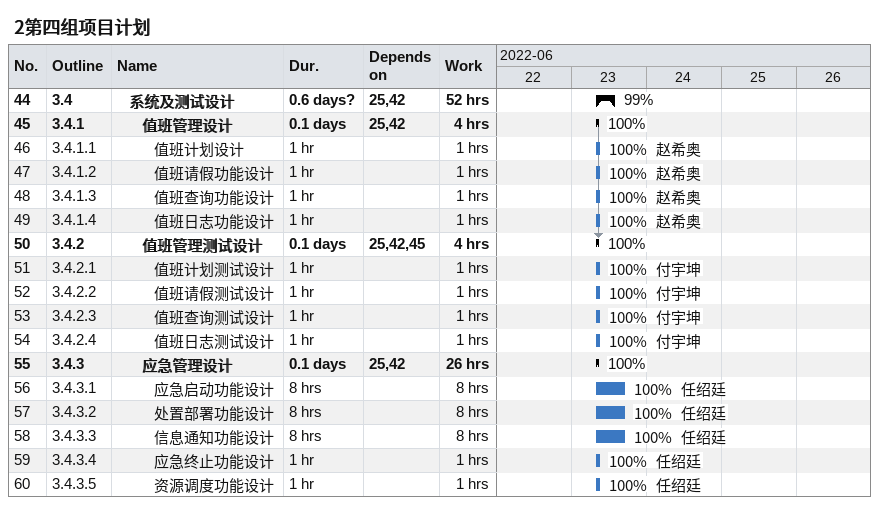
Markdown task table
2第四组项目计划

| ID | WBS | Task | Duration | Start | Finish | Predecessors | Resources | % complete | Work (h) |
|---|---|---|---|---|---|---|---|---|---|
| 44 | 3.4 | **系统及测试设计** | 0.6d? | 2022-06-23 | 2022-06-23 | 25, 42 |  | 99 | 52 |
| 45 | 3.4.1 | **值班管理设计** | 0.1d | 2022-06-23 | 2022-06-23 | 25, 42 |  | 100 | 4 |
| 46 | 3.4.1.1 | 值班计划设计 | 1h | 2022-06-23 | 2022-06-23 |  | 赵希奥 | 100 | 1 |
| 47 | 3.4.1.2 | 值班请假功能设计 | 1h | 2022-06-23 | 2022-06-23 |  | 赵希奥 | 100 | 1 |
| 48 | 3.4.1.3 | 值班查询功能设计 | 1h | 2022-06-23 | 2022-06-23 |  | 赵希奥 | 100 | 1 |
| 49 | 3.4.1.4 | 值班日志功能设计 | 1h | 2022-06-23 | 2022-06-23 |  | 赵希奥 | 100 | 1 |
| 50 | 3.4.2 | **值班管理测试设计** | 0.1d | 2022-06-23 | 2022-06-23 | 25, 42, 45 |  | 100 | 4 |
| 51 | 3.4.2.1 | 值班计划测试设计 | 1h | 2022-06-23 | 2022-06-23 |  | 付宇坤 | 100 | 1 |
| 52 | 3.4.2.2 | 值班请假测试设计 | 1h | 2022-06-23 | 2022-06-23 |  | 付宇坤 | 100 | 1 |
| 53 | 3.4.2.3 | 值班查询测试设计 | 1h | 2022-06-23 | 2022-06-23 |  | 付宇坤 | 100 | 1 |
| 54 | 3.4.2.4 | 值班日志测试设计 | 1h | 2022-06-23 | 2022-06-23 |  | 付宇坤 | 100 | 1 |
| 55 | 3.4.3 | **应急管理设计** | 0.1d | 2022-06-23 | 2022-06-23 | 25, 42 |  | 100 | 26 |
| 56 | 3.4.3.1 | 应急启动功能设计 | 8h | 2022-06-23 | 2022-06-23 |  | 任绍廷 | 100 | 8 |
| 57 | 3.4.3.2 | 处置部署功能设计 | 8h | 2022-06-23 | 2022-06-23 |  | 任绍廷 | 100 | 8 |
| 58 | 3.4.3.3 | 信息通知功能设计 | 8h | 2022-06-23 | 2022-06-23 |  | 任绍廷 | 100 | 8 |
| 59 | 3.4.3.4 | 应急终止功能设计 | 1h | 2022-06-23 | 2022-06-23 |  | 任绍廷 | 100 | 1 |
| 60 | 3.4.3.5 | 资源调度功能设计 | 1h | 2022-06-23 | 2022-06-23 |  | 任绍廷 | 100 | 1 |
